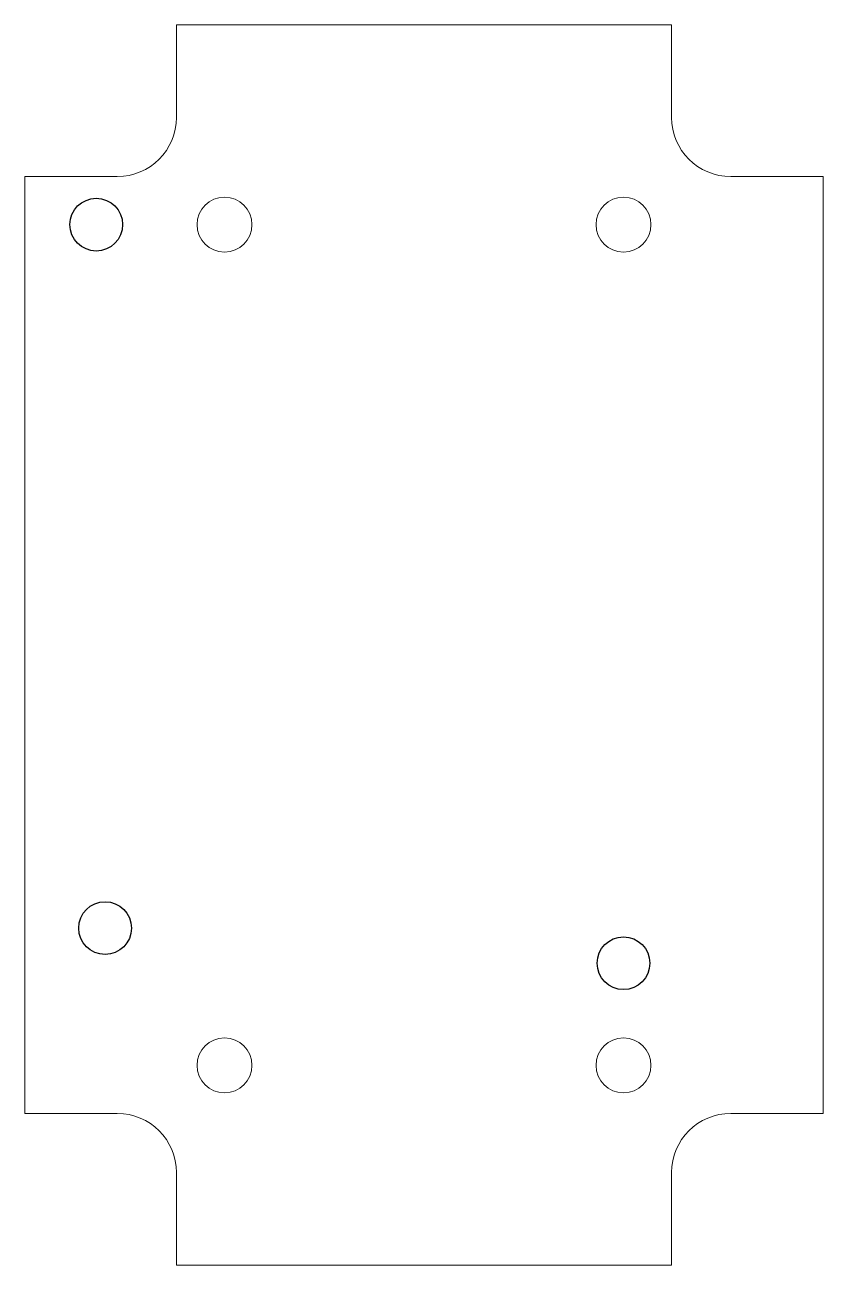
# Model space of a CAD drawing. Header units: millimetres. Extents: x -23.7 to 21.7, y -35.6 to 34.9.
import ezdxf

# ---------------------------------------------------------------- set-up
doc = ezdxf.new("R2010")
doc.units = ezdxf.units.MM
doc.layers.get('0').update_dxf_attribs({"lineweight": 25, "true_color": 0xffffff})

msp = doc.modelspace()

# ---------------------------------------------------------------- linework, layer by layer
at = {"color": 7, "linetype": 'Continuous', "lineweight": 15, "ltscale": 0.875, "true_color": 0xffffff}
for p, q in [((-15.111, 34.894), (-15.111, 29.631)), ((13.059, 34.894), (-15.111, 34.894)), ((13.059, 29.631), (13.059, 34.894)), ((-18.478, 26.264), (-23.741, 26.264)), ((-23.741, 26.264), (-23.741, -27.01)), ((21.69, 26.264), (16.427, 26.264)), ((21.69, -27.01), (21.69, 26.264)), ((-23.741, -27.01), (-18.478, -27.01)), ((16.427, -27.01), (21.69, -27.01)), ((-15.111, -30.377), (-15.111, -35.64)), ((13.059, -35.64), (13.059, -30.377)), ((-15.111, -35.64), (13.059, -35.64))]:
    msp.add_line(p, q, dxfattribs=at)
for centre in [(-19.674, 23.53), (-19.174, -16.47), (10.326, -18.47)]:
    msp.add_circle(centre, 1.5)
at = {"color": 7, "linetype": 'Continuous', "lineweight": 15, "ltscale": 0.765625, "true_color": 0xffffff}
for centre in [(-12.377, 23.53), (10.326, 23.53), (-12.377, -24.276), (10.326, -24.276)]:
    msp.add_circle(centre, 1.563, dxfattribs=at)
for centre, start, end in [((-18.478, 29.631), 270, 0), ((16.427, 29.631), 180, 270), ((-18.478, -30.377), 0, 90), ((16.427, -30.377), 90, 180)]:
    msp.add_arc(centre, 3.367, start, end, dxfattribs=at)

doc.saveas('drawing.dxf')
